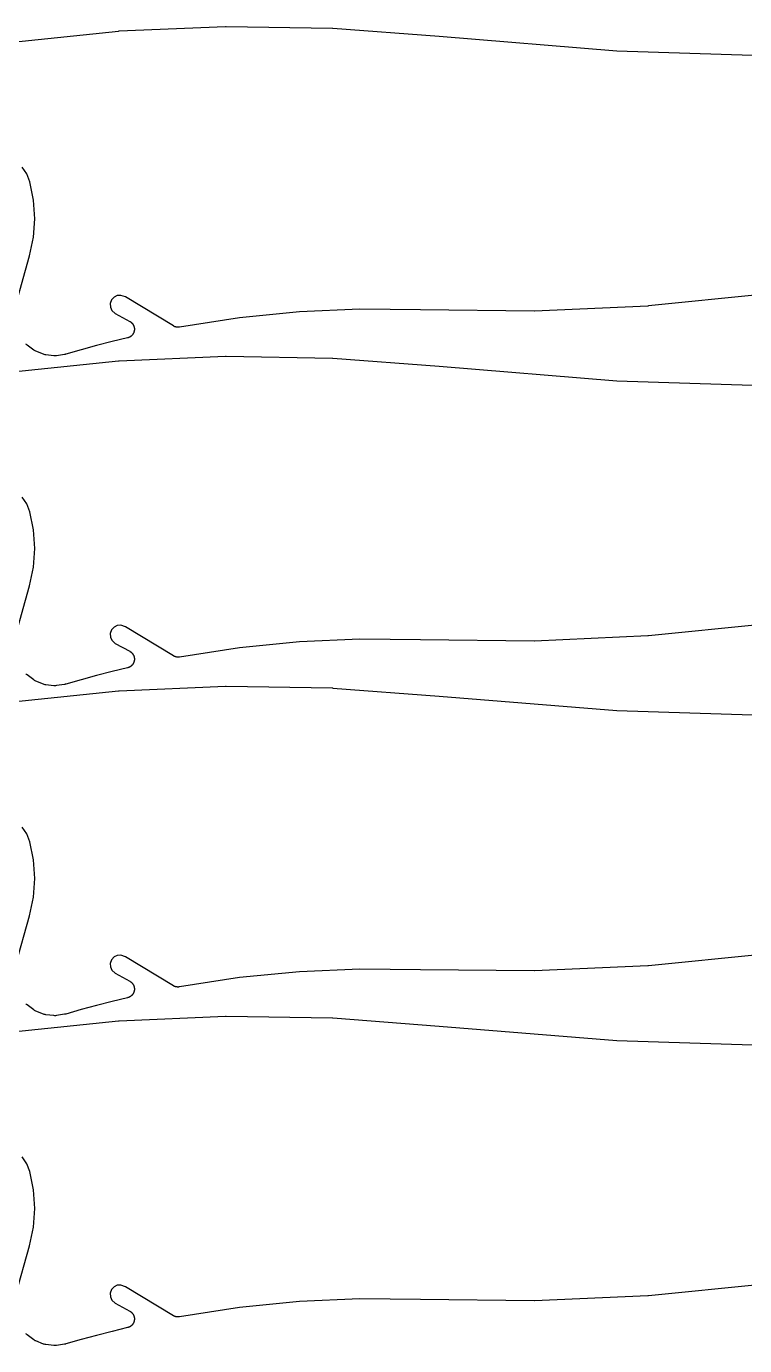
# Model space of a CAD drawing. Header units: metres. Extents: x 0 to 3000, y 0 to 1240.
# Drawn here: x 1740.9 to 1901.9, y 591.6 to 887.3 of the extents above; entities that cross this region are included whole.
import ezdxf

# ---------------------------------------------------------------- set-up
doc = ezdxf.new("R2010")
doc.units = ezdxf.units.M

msp = doc.modelspace()

# ---------------------------------------------------------------- linework, layer by layer
at = {"color": 1}
for points in [[(1737.79, 883.79), (1761.56, 886.25), (1761.68, 886.26), (1785.53, 887.29), (1785.65, 887.29), (1809.52, 886.9), (1809.64, 886.89), (1833.46, 885.07), (1833.46, 885.07), (1833.47, 885.07), (1873.25, 881.82), (1913.08, 880.56)], [(1738.52, 824.89), (1741.62, 835.83), (1742.5, 840.02), (1742.79, 844.19), (1742.52, 848.37), (1741.69, 852.45), (1741, 854.21), (1739.98, 855.73)], [(1905.69, 827.17), (1880.37, 824.62), (1880.26, 824.61), (1854.84, 823.47), (1854.73, 823.47), (1829.26, 823.74), (1829.26, 823.74), (1829.26, 823.74), (1815.65, 823.9), (1802.12, 823.3), (1788.65, 821.97), (1775.2, 819.89), (1775.19, 819.89), (1775.18, 819.89), (1775.09, 819.88), (1775, 819.87), (1774.99, 819.87), (1774.98, 819.87), (1774.89, 819.87), (1774.81, 819.87), (1774.8, 819.87), (1774.79, 819.87), (1774.7, 819.88), (1774.61, 819.89), (1774.6, 819.89), (1774.59, 819.89), (1774.5, 819.91), (1774.42, 819.92), (1774.41, 819.93), (1774.4, 819.93), (1774.31, 819.95), (1774.23, 819.98), (1774.22, 819.98), (1774.21, 819.98), (1774.13, 820.02), (1774.05, 820.05), (1774.04, 820.06), (1774.03, 820.06), (1773.95, 820.1), (1773.87, 820.14), (1773.87, 820.15), (1773.86, 820.15), (1763.09, 826.64), (1762.09, 827), (1761.28, 826.96), (1760.55, 826.61), (1759.97, 825.98), (1759.68, 825.18), (1759.72, 824.37), (1760.07, 823.63), (1760.81, 822.95), (1764.07, 821.17), (1764.11, 821.15), (1764.16, 821.12), (1764.2, 821.09), (1764.24, 821.07), (1764.28, 821.04), (1764.32, 821.01), (1764.36, 820.98), (1764.4, 820.95), (1764.43, 820.92), (1764.47, 820.88), (1764.5, 820.85), (1764.54, 820.82), (1764.57, 820.78), (1764.61, 820.74), (1764.64, 820.71), (1764.67, 820.67), (1764.7, 820.63), (1764.73, 820.59), (1764.76, 820.55), (1764.79, 820.51), (1764.81, 820.47), (1764.84, 820.43), (1764.86, 820.38), (1764.89, 820.34), (1764.91, 820.3), (1764.93, 820.25), (1764.95, 820.21), (1764.97, 820.17), (1764.98, 820.12), (1765, 820.07), (1765.02, 820.03), (1765.03, 819.98), (1765.04, 819.93), (1765.06, 819.88), (1765.07, 819.84), (1765.08, 819.79), (1765.09, 819.74), (1765.09, 819.69), (1765.1, 819.64), (1765.11, 819.59), (1765.11, 819.54), (1765.11, 819.5), (1765.11, 819.45), (1765.11, 819.4), (1765.11, 819.35), (1765.11, 819.3), (1765.11, 819.25), (1765.1, 819.2), (1765.09, 819.15), (1765.09, 819.1), (1765.08, 819.06), (1765.07, 819.01), (1765.06, 818.96), (1765.05, 818.91), (1765.04, 818.87), (1765.02, 818.82), (1765.01, 818.77), (1764.99, 818.72), (1764.97, 818.68), (1764.96, 818.63), (1764.93, 818.59), (1764.91, 818.54), (1764.89, 818.5), (1764.87, 818.46), (1764.84, 818.42), (1764.82, 818.37), (1764.79, 818.33), (1764.77, 818.29), (1764.74, 818.25), (1764.71, 818.21), (1764.68, 818.17), (1764.65, 818.13), (1764.62, 818.1), (1764.58, 818.06), (1764.55, 818.02), (1764.52, 817.99), (1764.48, 817.96), (1764.44, 817.92), (1764.41, 817.89), (1764.37, 817.86), (1764.33, 817.83), (1764.29, 817.8), (1764.25, 817.77), (1764.21, 817.74), (1764.17, 817.72), (1764.13, 817.69), (1764.08, 817.67), (1764.04, 817.64), (1764, 817.62), (1763.95, 817.6), (1763.91, 817.58), (1763.86, 817.56), (1763.82, 817.54), (1763.77, 817.53), (1763.72, 817.51), (1763.68, 817.5), (1763.63, 817.48), (1763.58, 817.47), (1760.09, 816.63), (1756.62, 815.74), (1753.17, 814.8), (1749.72, 813.81), (1749.69, 813.8), (1749.66, 813.79), (1749.6, 813.78), (1749.53, 813.76), (1749.53, 813.76), (1749.5, 813.76), (1749.47, 813.75), (1747.62, 813.47), (1747.44, 813.45), (1747.26, 813.44), (1747.08, 813.46), (1745.25, 813.67), (1745.08, 813.69), (1744.91, 813.74), (1744.74, 813.79), (1743.02, 814.48), (1742.86, 814.55), (1742.71, 814.64), (1742.56, 814.74), (1741.06, 815.86), (1740.92, 815.98), (1740.79, 816.1)], [(1737.79, 809.84), (1761.56, 812.3), (1761.68, 812.31), (1785.53, 813.34), (1785.65, 813.34), (1809.52, 812.95), (1809.64, 812.94), (1833.46, 811.12), (1833.46, 811.12), (1833.47, 811.12), (1873.25, 807.88), (1913.08, 806.61)], [(1738.52, 750.94), (1741.62, 761.89), (1742.5, 766.07), (1742.79, 770.24), (1742.52, 774.42), (1741.69, 778.5), (1741, 780.26), (1739.98, 781.78)], [(1905.69, 753.22), (1880.37, 750.67), (1880.26, 750.66), (1854.84, 749.52), (1854.73, 749.52), (1829.26, 749.79), (1829.26, 749.79), (1829.26, 749.79), (1815.65, 749.95), (1802.12, 749.35), (1788.65, 748.02), (1775.2, 745.94), (1775.19, 745.94), (1775.18, 745.94), (1775.09, 745.93), (1775, 745.92), (1774.99, 745.92), (1774.98, 745.92), (1774.89, 745.92), (1774.81, 745.92), (1774.8, 745.92), (1774.79, 745.92), (1774.7, 745.93), (1774.61, 745.94), (1774.6, 745.94), (1774.59, 745.94), (1774.5, 745.96), (1774.42, 745.97), (1774.41, 745.98), (1774.4, 745.98), (1774.31, 746), (1774.23, 746.03), (1774.22, 746.03), (1774.21, 746.04), (1774.13, 746.07), (1774.05, 746.1), (1774.04, 746.11), (1774.03, 746.11), (1773.95, 746.15), (1773.87, 746.19), (1773.87, 746.2), (1773.86, 746.2), (1763.09, 752.69), (1762.09, 753.05), (1761.28, 753.01), (1760.55, 752.66), (1759.97, 752.03), (1759.68, 751.23), (1759.72, 750.42), (1760.07, 749.68), (1760.81, 749), (1764.07, 747.22), (1764.11, 747.2), (1764.16, 747.17), (1764.2, 747.14), (1764.24, 747.12), (1764.28, 747.09), (1764.32, 747.06), (1764.36, 747.03), (1764.4, 747), (1764.43, 746.97), (1764.47, 746.94), (1764.5, 746.9), (1764.54, 746.87), (1764.57, 746.83), (1764.61, 746.8), (1764.64, 746.76), (1764.67, 746.72), (1764.7, 746.68), (1764.73, 746.64), (1764.76, 746.6), (1764.79, 746.56), (1764.81, 746.52), (1764.84, 746.48), (1764.86, 746.44), (1764.89, 746.39), (1764.91, 746.35), (1764.93, 746.3), (1764.95, 746.26), (1764.97, 746.22), (1764.98, 746.17), (1765, 746.12), (1765.02, 746.08), (1765.03, 746.03), (1765.04, 745.98), (1765.06, 745.93), (1765.07, 745.89), (1765.08, 745.84), (1765.09, 745.79), (1765.09, 745.74), (1765.1, 745.69), (1765.11, 745.65), (1765.11, 745.6), (1765.11, 745.55), (1765.11, 745.5), (1765.11, 745.45), (1765.11, 745.4), (1765.11, 745.35), (1765.11, 745.3), (1765.1, 745.25), (1765.09, 745.2), (1765.09, 745.15), (1765.08, 745.11), (1765.07, 745.06), (1765.06, 745.01), (1765.05, 744.96), (1765.04, 744.92), (1765.02, 744.87), (1765.01, 744.82), (1764.99, 744.78), (1764.97, 744.73), (1764.96, 744.68), (1764.93, 744.64), (1764.91, 744.59), (1764.89, 744.55), (1764.87, 744.51), (1764.84, 744.47), (1764.82, 744.42), (1764.79, 744.38), (1764.77, 744.34), (1764.74, 744.3), (1764.71, 744.26), (1764.68, 744.22), (1764.65, 744.18), (1764.62, 744.15), (1764.58, 744.11), (1764.55, 744.08), (1764.52, 744.04), (1764.48, 744.01), (1764.44, 743.97), (1764.41, 743.94), (1764.37, 743.91), (1764.33, 743.88), (1764.29, 743.85), (1764.25, 743.82), (1764.21, 743.79), (1764.17, 743.77), (1764.13, 743.74), (1764.08, 743.72), (1764.04, 743.69), (1764, 743.67), (1763.95, 743.65), (1763.91, 743.63), (1763.86, 743.61), (1763.82, 743.6), (1763.77, 743.58), (1763.72, 743.56), (1763.68, 743.55), (1763.63, 743.54), (1763.58, 743.52), (1760.09, 742.68), (1756.62, 741.79), (1753.17, 740.85), (1749.72, 739.86), (1749.69, 739.85), (1749.66, 739.84), (1749.6, 739.83), (1749.53, 739.81), (1749.53, 739.81), (1749.5, 739.81), (1749.47, 739.8), (1747.62, 739.52), (1747.44, 739.5), (1747.26, 739.49), (1747.08, 739.51), (1745.25, 739.72), (1745.08, 739.74), (1744.91, 739.79), (1744.74, 739.84), (1743.02, 740.53), (1742.86, 740.6), (1742.71, 740.69), (1742.56, 740.79), (1741.06, 741.92), (1740.92, 742.03), (1740.79, 742.16)], [(1737.79, 735.89), (1761.56, 738.35), (1761.68, 738.36), (1785.53, 739.39), (1785.65, 739.39), (1809.52, 739), (1809.64, 738.99), (1833.46, 737.17), (1833.46, 737.17), (1833.47, 737.17), (1873.25, 733.93), (1913.08, 732.66)], [(1738.52, 676.99), (1741.62, 687.94), (1742.5, 692.12), (1742.79, 696.29), (1742.52, 700.47), (1741.69, 704.55), (1741, 706.31), (1739.98, 707.83)], [(1905.69, 679.27), (1880.37, 676.72), (1880.26, 676.71), (1854.84, 675.57), (1854.73, 675.57), (1829.26, 675.84), (1829.26, 675.84), (1829.26, 675.84), (1815.65, 676), (1802.12, 675.41), (1788.65, 674.07), (1775.2, 671.99), (1775.19, 671.99), (1775.18, 671.99), (1775.09, 671.98), (1775, 671.97), (1774.99, 671.97), (1774.98, 671.97), (1774.89, 671.97), (1774.81, 671.97), (1774.8, 671.97), (1774.79, 671.97), (1774.7, 671.98), (1774.61, 671.99), (1774.6, 671.99), (1774.59, 671.99), (1774.5, 672.01), (1774.42, 672.02), (1774.41, 672.03), (1774.4, 672.03), (1774.31, 672.05), (1774.23, 672.08), (1774.22, 672.08), (1774.21, 672.09), (1774.13, 672.12), (1774.05, 672.15), (1774.04, 672.16), (1774.03, 672.16), (1773.95, 672.2), (1773.87, 672.25), (1773.87, 672.25), (1773.86, 672.25), (1763.09, 678.74), (1762.09, 679.1), (1761.28, 679.06), (1760.55, 678.72), (1759.97, 678.09), (1759.68, 677.28), (1759.72, 676.47), (1760.07, 675.73), (1760.81, 675.05), (1764.07, 673.27), (1764.11, 673.25), (1764.16, 673.22), (1764.2, 673.2), (1764.24, 673.17), (1764.28, 673.14), (1764.32, 673.11), (1764.36, 673.08), (1764.4, 673.05), (1764.43, 673.02), (1764.47, 672.99), (1764.5, 672.95), (1764.54, 672.92), (1764.57, 672.88), (1764.61, 672.85), (1764.64, 672.81), (1764.67, 672.77), (1764.7, 672.73), (1764.73, 672.69), (1764.76, 672.65), (1764.79, 672.61), (1764.81, 672.57), (1764.84, 672.53), (1764.86, 672.49), (1764.89, 672.44), (1764.91, 672.4), (1764.93, 672.36), (1764.95, 672.31), (1764.97, 672.27), (1764.98, 672.22), (1765, 672.17), (1765.02, 672.13), (1765.03, 672.08), (1765.04, 672.03), (1765.06, 671.98), (1765.07, 671.94), (1765.08, 671.89), (1765.09, 671.84), (1765.09, 671.79), (1765.1, 671.74), (1765.11, 671.7), (1765.11, 671.65), (1765.11, 671.6), (1765.11, 671.55), (1765.11, 671.5), (1765.11, 671.45), (1765.11, 671.4), (1765.11, 671.35), (1765.1, 671.3), (1765.09, 671.25), (1765.09, 671.21), (1765.08, 671.16), (1765.07, 671.11), (1765.06, 671.06), (1765.05, 671.01), (1765.04, 670.97), (1765.02, 670.92), (1765.01, 670.87), (1764.99, 670.83), (1764.97, 670.78), (1764.96, 670.74), (1764.93, 670.69), (1764.91, 670.65), (1764.89, 670.6), (1764.87, 670.56), (1764.84, 670.52), (1764.82, 670.47), (1764.79, 670.43), (1764.77, 670.39), (1764.74, 670.35), (1764.71, 670.31), (1764.68, 670.27), (1764.65, 670.23), (1764.62, 670.2), (1764.58, 670.16), (1764.55, 670.13), (1764.52, 670.09), (1764.48, 670.06), (1764.44, 670.02), (1764.41, 669.99), (1764.37, 669.96), (1764.33, 669.93), (1764.29, 669.9), (1764.25, 669.87), (1764.21, 669.84), (1764.17, 669.82), (1764.13, 669.79), (1764.08, 669.77), (1764.04, 669.74), (1764, 669.72), (1763.95, 669.7), (1763.91, 669.68), (1763.86, 669.66), (1763.82, 669.65), (1763.77, 669.63), (1763.72, 669.61), (1763.68, 669.6), (1763.63, 669.59), (1763.58, 669.57), (1760.09, 668.73), (1756.62, 667.84), (1753.17, 666.9), (1749.72, 665.91), (1749.69, 665.9), (1749.66, 665.89), (1749.6, 665.88), (1749.53, 665.86), (1749.53, 665.86), (1749.5, 665.86), (1749.47, 665.85), (1747.62, 665.57), (1747.44, 665.55), (1747.26, 665.54), (1747.08, 665.56), (1745.25, 665.77), (1745.08, 665.79), (1744.91, 665.84), (1744.74, 665.89), (1743.02, 666.58), (1742.86, 666.65), (1742.71, 666.74), (1742.56, 666.84), (1741.06, 667.97), (1740.92, 668.08), (1740.79, 668.21)], [(1737.79, 661.94), (1761.56, 664.4), (1761.68, 664.41), (1785.53, 665.44), (1785.65, 665.44), (1809.52, 665.05), (1809.64, 665.05), (1833.46, 663.22), (1833.46, 663.22), (1833.47, 663.22), (1873.25, 659.98), (1913.08, 658.71)], [(1738.52, 603.04), (1741.62, 613.99), (1742.5, 618.17), (1742.79, 622.34), (1742.52, 626.52), (1741.69, 630.6), (1741, 632.36), (1739.98, 633.88)], [(1905.69, 605.32), (1880.37, 602.77), (1880.26, 602.76), (1854.84, 601.62), (1854.73, 601.62), (1829.26, 601.9), (1829.26, 601.9), (1829.26, 601.9), (1815.65, 602.05), (1802.12, 601.46), (1788.65, 600.12), (1775.2, 598.04), (1775.19, 598.04), (1775.18, 598.04), (1775.09, 598.03), (1775, 598.02), (1774.99, 598.02), (1774.98, 598.02), (1774.89, 598.02), (1774.81, 598.02), (1774.8, 598.02), (1774.79, 598.02), (1774.7, 598.03), (1774.61, 598.04), (1774.6, 598.04), (1774.59, 598.04), (1774.5, 598.06), (1774.42, 598.07), (1774.41, 598.08), (1774.4, 598.08), (1774.31, 598.11), (1774.23, 598.13), (1774.22, 598.13), (1774.21, 598.14), (1774.13, 598.17), (1774.05, 598.2), (1774.04, 598.21), (1774.03, 598.21), (1773.95, 598.25), (1773.87, 598.3), (1773.87, 598.3), (1773.86, 598.3), (1763.09, 604.79), (1762.09, 605.15), (1761.28, 605.11), (1760.55, 604.77), (1759.97, 604.14), (1759.68, 603.33), (1759.72, 602.52), (1760.07, 601.78), (1760.81, 601.1), (1764.07, 599.32), (1764.11, 599.3), (1764.16, 599.27), (1764.2, 599.25), (1764.24, 599.22), (1764.28, 599.19), (1764.32, 599.16), (1764.36, 599.13), (1764.4, 599.1), (1764.43, 599.07), (1764.47, 599.04), (1764.5, 599), (1764.54, 598.97), (1764.57, 598.93), (1764.61, 598.9), (1764.64, 598.86), (1764.67, 598.82), (1764.7, 598.78), (1764.73, 598.74), (1764.76, 598.7), (1764.79, 598.66), (1764.81, 598.62), (1764.84, 598.58), (1764.86, 598.54), (1764.89, 598.49), (1764.91, 598.45), (1764.93, 598.41), (1764.95, 598.36), (1764.97, 598.32), (1764.98, 598.27), (1765, 598.22), (1765.02, 598.18), (1765.03, 598.13), (1765.04, 598.08), (1765.06, 598.04), (1765.07, 597.99), (1765.08, 597.94), (1765.09, 597.89), (1765.09, 597.84), (1765.1, 597.79), (1765.11, 597.75), (1765.11, 597.7), (1765.11, 597.65), (1765.11, 597.6), (1765.11, 597.55), (1765.11, 597.5), (1765.11, 597.45), (1765.11, 597.4), (1765.1, 597.35), (1765.09, 597.31), (1765.09, 597.26), (1765.08, 597.21), (1765.07, 597.16), (1765.06, 597.11), (1765.05, 597.06), (1765.04, 597.02), (1765.02, 596.97), (1765.01, 596.92), (1764.99, 596.88), (1764.97, 596.83), (1764.96, 596.79), (1764.93, 596.74), (1764.91, 596.7), (1764.89, 596.65), (1764.87, 596.61), (1764.84, 596.57), (1764.82, 596.52), (1764.79, 596.48), (1764.77, 596.44), (1764.74, 596.4), (1764.71, 596.36), (1764.68, 596.32), (1764.65, 596.29), (1764.62, 596.25), (1764.58, 596.21), (1764.55, 596.18), (1764.52, 596.14), (1764.48, 596.11), (1764.44, 596.07), (1764.41, 596.04), (1764.37, 596.01), (1764.33, 595.98), (1764.29, 595.95), (1764.25, 595.92), (1764.21, 595.89), (1764.17, 595.87), (1764.13, 595.84), (1764.08, 595.82), (1764.04, 595.8), (1764, 595.77), (1763.95, 595.75), (1763.91, 595.73), (1763.86, 595.71), (1763.82, 595.7), (1763.77, 595.68), (1763.72, 595.66), (1763.68, 595.65), (1763.63, 595.64), (1763.58, 595.62), (1760.09, 594.78), (1756.62, 593.89), (1753.17, 592.95), (1749.72, 591.96), (1749.69, 591.95), (1749.66, 591.94), (1749.6, 591.93), (1749.53, 591.91), (1749.53, 591.91), (1749.5, 591.91), (1749.47, 591.9), (1747.62, 591.62), (1747.44, 591.6), (1747.26, 591.6), (1747.08, 591.61), (1745.25, 591.82), (1745.08, 591.84), (1744.91, 591.89), (1744.74, 591.95), (1743.02, 592.63), (1742.86, 592.7), (1742.71, 592.79), (1742.56, 592.89), (1741.06, 594.02), (1740.92, 594.13), (1740.79, 594.26)]]:
    msp.add_lwpolyline(points, dxfattribs=at)

doc.saveas('drawing.dxf')
